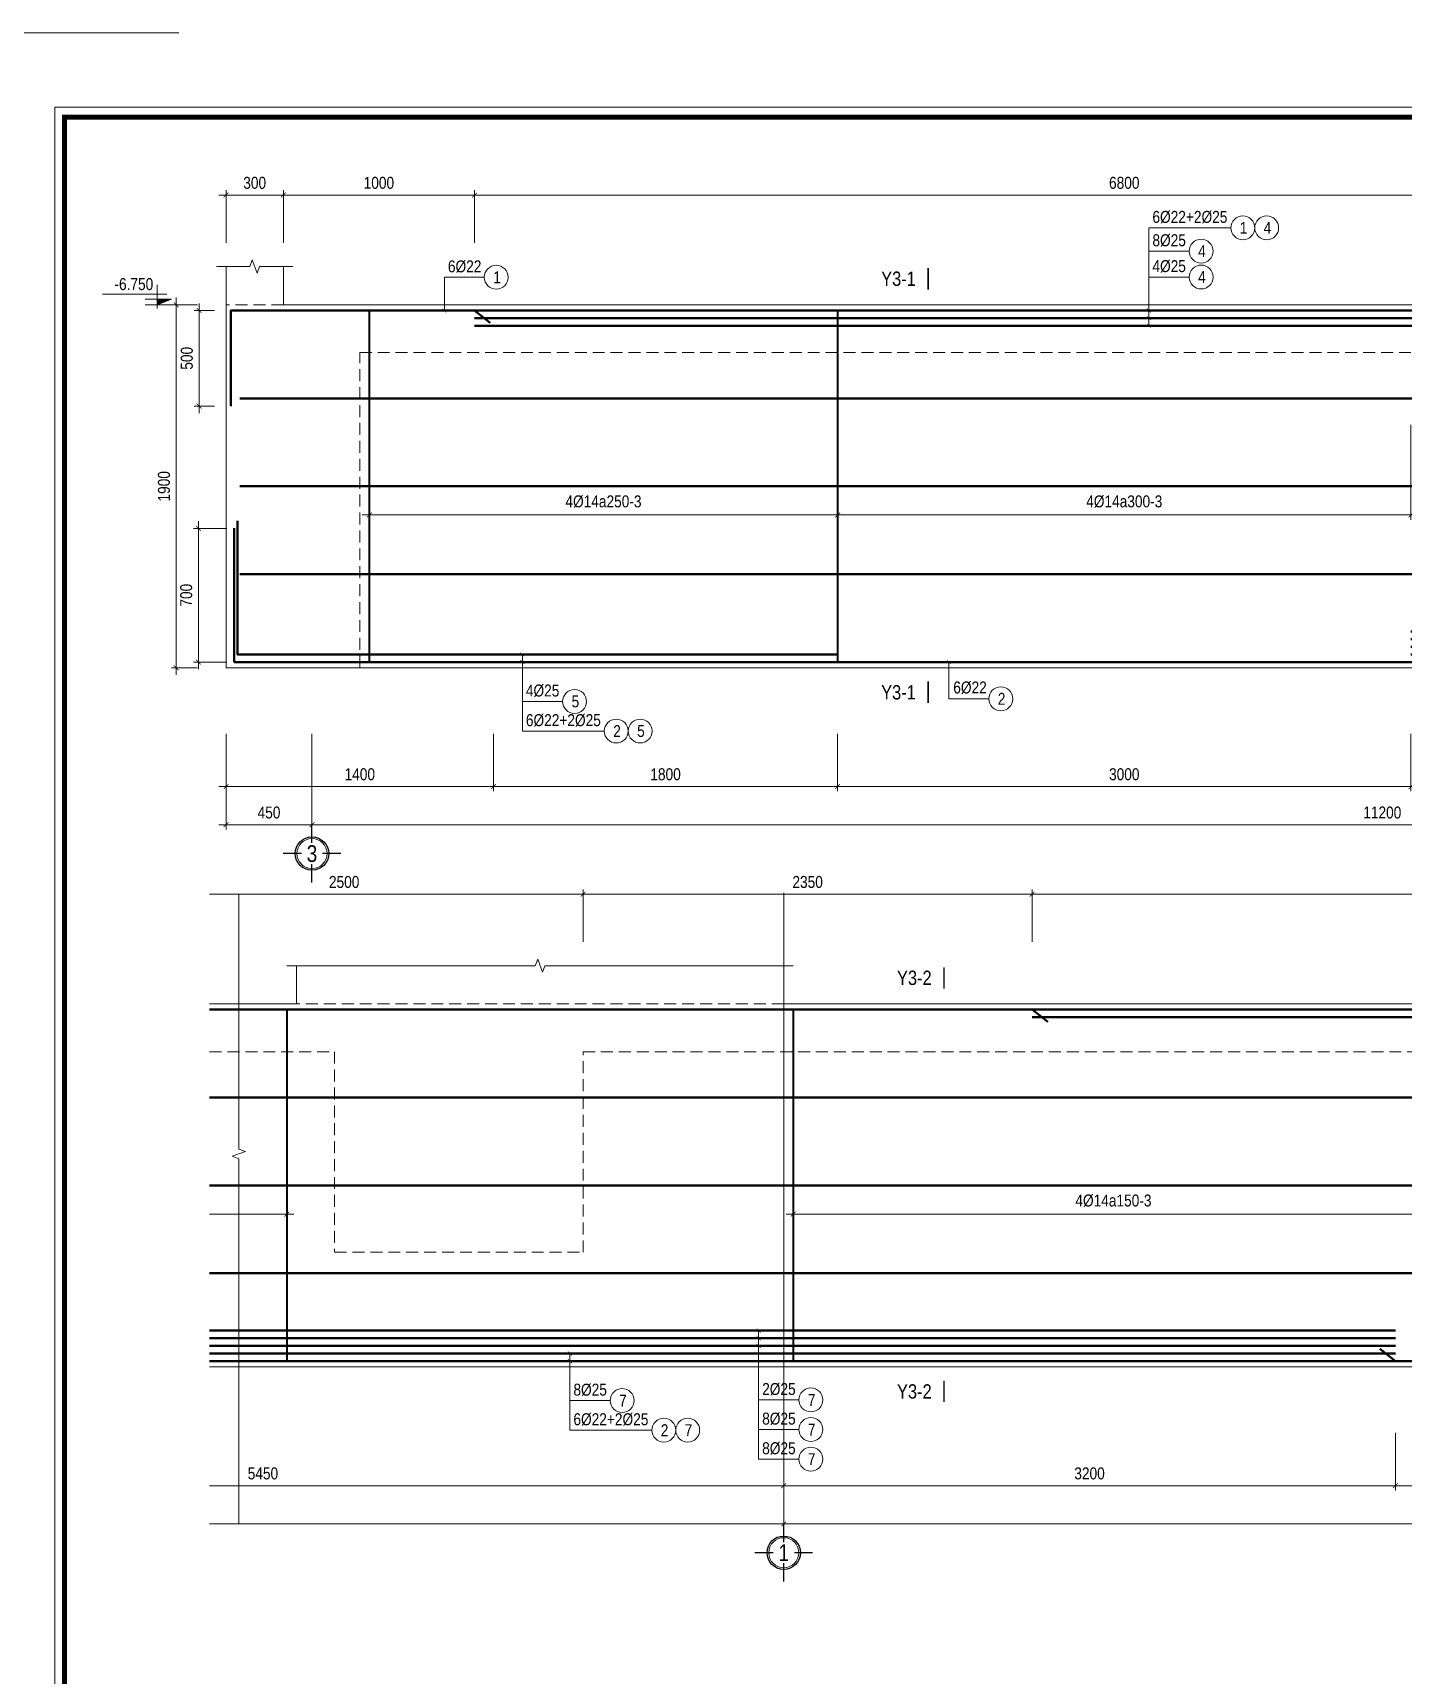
# Model space of a CAD drawing. Header units: millimetres. Extents: x 3014920 to 3563667, y -1638653 to -1356471.
# Drawn here: x 3040676 to 3047845, y -1614270 to -1605675 of the extents above; entities that cross this region are included whole.
import ezdxf
from ezdxf.enums import TextEntityAlignment as Align
from ezdxf.xclip import XClip

# ---------------------------------------------------------------- set-up
doc = ezdxf.new("R2010")
doc.units = ezdxf.units.MM
doc.header["$MEASUREMENT"] = 0
doc.header["$XCLIPFRAME"] = 0
doc.header["$PDMODE"] = 2
for name, pattern in [('6 TANG DIEN HINH 14-15$0$ACAD_ISO10W100', [18, 12, -3, 0, -3]), ('ACAD_ISO04W100', [30, 24, -3, 0, -3]), ('HIDDEN', [0.375, 0.25, -0.125])]:
    doc.linetypes.add(name, pattern=pattern)
doc.layers.get('0').update_dxf_attribs({"lineweight": 9})
doc.layers.get('Defpoints').update_dxf_attribs({"color": 10, "lineweight": 0})
for name, color, linetype, lineweight in [('2', 2, 'Continuous', 20), ('CDAI', 21, 'Continuous', 40), ('CTHEP', 50, 'Continuous', 50), ('DBAO', 90, 'Continuous', 13), ('DGIONG', 130, 'Continuous', 13), ('DMo', 9, 'HIDDEN', 9), ('HATCH', 154, 'Continuous', 9), ('KTH', 154, 'Continuous', 9), ('Net khuat', 8, 'HIDDEN', 13), ('TEXT', 7, 'Continuous', 15), ('TRUC', 251, 'ACAD_ISO04W100', 9)]:
    doc.layers.add(name, color=color, linetype=linetype, lineweight=lineweight)
doc.layers.add('8', color=8, linetype='Continuous')
doc.styles.add('HELVECONDENSE', font='VHELVCN_0.TTF')
doc.styles.add('Star-HelCon', font='VHELVCN_0.TTF')
doc.styles.add('TTP-HelCon', font='VHELVCN_0.TTF')
doc.styles.add('VNI-HELVE-CONDENSE', font='VHELVCN_0.TTF')
doc.dimstyles.new('kc-25', dxfattribs={"dimtxt": 62.5, "dimasz": 20, "dimexe": 20, "dimexo": 50, "dimgap": 25, "dimtad": 3, "dimdec": 0, "dimzin": 0, "dimdsep": 46, "dimtxsty": 'VNI-HELVE-CONDENSE', "dimblk": 'DIM', "dimcen": 2.5, "dimclrd": 256, "dimclre": 154, "dimclrt": 7, "dimaunit": 1, "dimadec": 0, "dimazin": 0, "dimtfac": 1, "dimtdec": 0, "dimtix": 1, "dimtmove": 0, "dimatfit": 3, "dimldrblk": 'DOT', "dimfxl": 1, "dimtolj": 1, "dimtzin": 0, "dimarcsym": 0})
doc.dimstyles.new('TTP-25', dxfattribs={"dimscale": 25, "dimtxt": 2.5, "dimasz": 1, "dimexe": 1, "dimexo": 1, "dimgap": 0.09, "dimtad": 0, "dimdec": 4, "dimrnd": 1, "dimzin": 9, "dimdsep": 46, "dimtxsty": 'TTP-HelCon', "dimblk": 'ARCHTICK', "dimcen": 0.09, "dimdle": 1.5, "dimclrd": 256, "dimclre": 256, "dimclrt": 7, "dimadec": 0, "dimazin": 0, "dimtfac": 1, "dimtdec": 4, "dimtmove": 0, "dimatfit": 3, "dimldrblk": 'ARCHTICK', "dimfxl": 1, "dimtvp": 1, "dimtolj": 1, "dimtzin": 0, "dimarcsym": 0})

# ---------------------------------------------------------------- blocks, each defined once
blk = doc.blocks.new('2Y-5')
at = {"layer": 'CTHEP'}
blk.add_line((55785, -500), (100, -500), dxfattribs=at)
for points in [[(25, -230), (25, -30), (55895, -30), (55895, -230)], [(25, -370), (25, -970), (55895, -970), (55895, -370)]]:
    blk.add_lwpolyline(points, dxfattribs=at)
blk = doc.blocks.new('_ArchTick')
at = {"color": 0, "linetype": 'ByBlock', "const_width": 0.15}
blk.add_lwpolyline([(-0.5, -0.5), (0.5, 0.5)], dxfattribs=at)
blk = doc.blocks.new('*D2456')
at = {"layer": 'Defpoints', "color": 0, "transparency": 16777216}
for p in [(449.9, -2220.4), (11649.9, -2440.3), (449.9, -2721.4)]:
    blk.add_point(p, dxfattribs=at)
at = {"layer": 'KTH', "lineweight": -2, "transparency": 16777216}
for p, q in [((449.9, -2245.4), (449.9, -2746.4)), ((11649.9, -2465.3), (11649.9, -2746.4)), ((11687.4, -2721.4), (412.4, -2721.4))]:
    blk.add_line(p, q, dxfattribs=at)
at = {"layer": 'KTH', "lineweight": -2, "transparency": 16777216, "xscale": 25, "yscale": 25, "zscale": 25, "rotation": 180}
blk.add_blockref('_ArchTick', (449.9, -2721.4), dxfattribs=at)
at = {"layer": 'KTH', "lineweight": -2, "transparency": 16777216, "xscale": 25, "yscale": 25, "zscale": 25}
blk.add_blockref('_ArchTick', (11649.9, -2721.4), dxfattribs=at)
at = {"layer": 'KTH', "color": 7, "transparency": 16777216, "insert": (6049.9, -2657.6), "char_height": 62.5, "attachment_point": 5, "style": 'TTP-HelCon'}
blk.add_mtext('\\A1;11200', dxfattribs=at)
blk = doc.blocks.new('*D2457')
at = {"layer": 'Defpoints', "color": 0, "transparency": 16777216}
for p in [(1299.9, 574), (1299.9, 300), (8099.9, 300)]:
    blk.add_point(p, dxfattribs=at)
at = {"layer": 'KTH', "lineweight": -2, "transparency": 16777216}
for p, q in [((8137.4, 574), (1262.4, 574)), ((1299.9, 325), (1299.9, 599)), ((8099.9, 325), (8099.9, 599))]:
    blk.add_line(p, q, dxfattribs=at)
at = {"layer": 'KTH', "lineweight": -2, "transparency": 16777216, "xscale": 25, "yscale": 25, "zscale": 25, "rotation": 180}
blk.add_blockref('_ArchTick', (1299.9, 574), dxfattribs=at)
at = {"layer": 'KTH', "lineweight": -2, "transparency": 16777216, "xscale": 25, "yscale": 25, "zscale": 25}
blk.add_blockref('_ArchTick', (8099.9, 574), dxfattribs=at)
at = {"layer": 'KTH', "color": 7, "transparency": 16777216, "insert": (4699.9, 637.8), "char_height": 62.5, "attachment_point": 5, "style": 'TTP-HelCon'}
blk.add_mtext('\\A1;6800', dxfattribs=at)
blk = doc.blocks.new('*D2458')
at = {"layer": 'Defpoints', "color": 0, "transparency": 16777216}
for p in [(300, 574), (300, 300), (1299.9, 300)]:
    blk.add_point(p, dxfattribs=at)
at = {"layer": 'KTH', "lineweight": -2, "transparency": 16777216}
for p, q in [((1337.4, 574), (262.5, 574)), ((300, 325), (300, 599)), ((1299.9, 325), (1299.9, 599))]:
    blk.add_line(p, q, dxfattribs=at)
at = {"layer": 'KTH', "lineweight": -2, "transparency": 16777216, "xscale": 25, "yscale": 25, "zscale": 25, "rotation": 180}
blk.add_blockref('_ArchTick', (300, 574), dxfattribs=at)
at = {"layer": 'KTH', "lineweight": -2, "transparency": 16777216, "xscale": 25, "yscale": 25, "zscale": 25}
blk.add_blockref('_ArchTick', (1299.9, 574), dxfattribs=at)
at = {"layer": 'KTH', "color": 7, "transparency": 16777216, "insert": (799.9, 637.8), "char_height": 62.5, "attachment_point": 5, "style": 'TTP-HelCon'}
blk.add_mtext('\\A1;1000', dxfattribs=at)
blk = doc.blocks.new('*D2459')
at = {"layer": 'Defpoints', "color": 0, "transparency": 16777216}
for p in [(0, -2220.4), (1400, -2220.4), (1400, -2521.5)]:
    blk.add_point(p, dxfattribs=at)
at = {"layer": 'KTH', "lineweight": -2, "transparency": 16777216}
for p, q in [((0, -2245.4), (0, -2546.5)), ((1400, -2245.4), (1400, -2546.5)), ((-37.5, -2521.5), (1437.5, -2521.5))]:
    blk.add_line(p, q, dxfattribs=at)
at = {"layer": 'KTH', "lineweight": -2, "transparency": 16777216, "xscale": 25, "yscale": 25, "zscale": 25, "rotation": 180}
blk.add_blockref('_ArchTick', (0, -2521.5), dxfattribs=at)
at = {"layer": 'KTH', "lineweight": -2, "transparency": 16777216, "xscale": 25, "yscale": 25, "zscale": 25}
blk.add_blockref('_ArchTick', (1400, -2521.5), dxfattribs=at)
at = {"layer": 'KTH', "color": 7, "transparency": 16777216, "insert": (700, -2457.6), "char_height": 62.5, "attachment_point": 5, "style": 'TTP-HelCon'}
blk.add_mtext('\\A1;1400', dxfattribs=at)
blk = doc.blocks.new('*D2460')
at = {"layer": 'Defpoints', "color": 0, "transparency": 16777216}
for p in [(3199.9, -2220.4), (6199.9, -2220.4), (6199.9, -2521.5)]:
    blk.add_point(p, dxfattribs=at)
at = {"layer": 'KTH', "lineweight": -2, "transparency": 16777216}
for p, q in [((3199.9, -2245.4), (3199.9, -2546.5)), ((6199.9, -2245.4), (6199.9, -2546.5)), ((3162.4, -2521.5), (6237.4, -2521.5))]:
    blk.add_line(p, q, dxfattribs=at)
at = {"layer": 'KTH', "lineweight": -2, "transparency": 16777216, "xscale": 25, "yscale": 25, "zscale": 25, "rotation": 180}
blk.add_blockref('_ArchTick', (3199.9, -2521.5), dxfattribs=at)
at = {"layer": 'KTH', "lineweight": -2, "transparency": 16777216, "xscale": 25, "yscale": 25, "zscale": 25}
blk.add_blockref('_ArchTick', (6199.9, -2521.5), dxfattribs=at)
at = {"layer": 'KTH', "color": 7, "transparency": 16777216, "insert": (4699.9, -2457.6), "char_height": 62.5, "attachment_point": 5, "style": 'TTP-HelCon'}
blk.add_mtext('\\A1;3000', dxfattribs=at)
blk = doc.blocks.new('*D2461')
at = {"layer": 'Defpoints', "color": 0, "transparency": 16777216}
for p in [(749.9, -602.9), (3199.9, -602.9), (3199.9, -1100)]:
    blk.add_point(p, dxfattribs=at)
at = {"layer": 'KTH', "lineweight": -2, "transparency": 16777216}
for p, q in [((749.9, -627.9), (749.9, -1125)), ((3199.9, -627.9), (3199.9, -1125)), ((712.4, -1100), (3237.4, -1100))]:
    blk.add_line(p, q, dxfattribs=at)
at = {"layer": 'KTH', "lineweight": -2, "transparency": 16777216, "xscale": 25, "yscale": 25, "zscale": 25, "rotation": 180}
blk.add_blockref('_ArchTick', (749.9, -1100), dxfattribs=at)
at = {"layer": 'KTH', "lineweight": -2, "transparency": 16777216, "xscale": 25, "yscale": 25, "zscale": 25}
blk.add_blockref('_ArchTick', (3199.9, -1100), dxfattribs=at)
at = {"layer": 'KTH', "color": 7, "transparency": 16777216, "insert": (1974.9, -1030.1), "char_height": 62.5, "attachment_point": 5, "style": 'TTP-HelCon'}
blk.add_mtext('\\A1;4Þ14a250-3', dxfattribs=at)
blk = doc.blocks.new('*D2462')
at = {"layer": 'Defpoints', "color": 0, "transparency": 16777216}
for p in [(3199.9, -602.9), (6199.9, -602.9), (6199.9, -1100)]:
    blk.add_point(p, dxfattribs=at)
at = {"layer": 'KTH', "lineweight": -2, "transparency": 16777216}
for p, q in [((3199.9, -627.9), (3199.9, -1125)), ((6199.9, -627.9), (6199.9, -1125)), ((3162.4, -1100), (6237.4, -1100))]:
    blk.add_line(p, q, dxfattribs=at)
at = {"layer": 'KTH', "lineweight": -2, "transparency": 16777216, "xscale": 25, "yscale": 25, "zscale": 25, "rotation": 180}
blk.add_blockref('_ArchTick', (3199.9, -1100), dxfattribs=at)
at = {"layer": 'KTH', "lineweight": -2, "transparency": 16777216, "xscale": 25, "yscale": 25, "zscale": 25}
blk.add_blockref('_ArchTick', (6199.9, -1100), dxfattribs=at)
at = {"layer": 'KTH', "color": 7, "transparency": 16777216, "insert": (4699.9, -1030.1), "char_height": 62.5, "attachment_point": 5, "style": 'TTP-HelCon'}
blk.add_mtext('\\A1;4Þ14a300-3', dxfattribs=at)
blk = doc.blocks.new('dau truc')
blk.add_circle((0, 0), 180)
at = {"layer": '8'}
for p, q in [((0, 127), (0, 345)), ((-127, 0), (-345, 0)), ((0, -345), (0, -127)), ((345, 0), (127, 0))]:
    blk.add_line(p, q, dxfattribs=at)
blk.add_circle((0, 0), 200, dxfattribs=at)
at = {"layer": 'TEXT', "style": 'HELVECONDENSE'}
blk.add_attdef('A', text='', height=233, dxfattribs=at).set_placement((0, 0), align=Align.MIDDLE)
blk = doc.blocks.new('DIM')
h = blk.add_hatch(color=1)
h.paths.add_polyline_path([(0.49, 0.29, 1), (0.29, 0.49), (-0.19, 0), (0.19, 0)])
h.paths.add_polyline_path([(0.19, 0), (-0.19, 0), (-0.49, -0.29, 1), (-0.29, -0.49)])
at = {"color": 9}
for p, q in [((-0.19, 0), (-1.5, 0)), ((0.19, 0), (1.5, 0))]:
    blk.add_line(p, q, dxfattribs=at)
at = {"color": 1}
for p, q in [((-0.49, -0.29), (0.29, 0.49)), ((-0.29, -0.49), (0.49, 0.29)), ((-0.19, 0), (0.19, 0))]:
    blk.add_line(p, q, dxfattribs=at)
blk.add_arc((-0.39, -0.39), 0.138, 135, 315, dxfattribs=at)
blk = doc.blocks.new('*D2465')
at = {"layer": 'Defpoints', "color": 0, "transparency": 16777216}
for p in [(-124.4, 0), (-260.4, -1900), (-124.4, -1900)]:
    blk.add_point(p, dxfattribs=at)
at = {"layer": 'KTH', "lineweight": -2, "transparency": 16777216}
for p, q in [((-149.4, 0), (-285.4, 0)), ((-260.4, 37.5), (-260.4, -1937.5)), ((-149.4, -1900), (-285.4, -1900))]:
    blk.add_line(p, q, dxfattribs=at)
at = {"layer": 'KTH', "lineweight": -2, "transparency": 16777216, "xscale": 25, "yscale": 25, "zscale": 25}
for p, rotation in [((-260.4, 0), 90), ((-260.4, -1900), 270)]:
    blk.add_blockref('_ArchTick', p, dxfattribs=dict(at, rotation=rotation))
at = {"layer": 'KTH', "color": 7, "transparency": 16777216, "insert": (-324.3, -950), "char_height": 62.5, "attachment_point": 5, "rotation": 90, "style": 'TTP-HelCon'}
blk.add_mtext('\\A1;1900', dxfattribs=at)
blk = doc.blocks.new('CODE')
at = {"layer": 'DBAO'}
for p, q in [((-62.5, -20), (-62.5, 105)), ((-62.5, 0), (-137.5, 30)), ((-137.5, 30), (0, 30)), ((-137.5, 0), (0, 0)), ((-112.5, 55), (223.6, 55))]:
    blk.add_line(p, q, dxfattribs=at)
at = {"layer": 'HATCH', "color": 1}
blk.add_solid([(-62.5, 0), (-137.5, 30), (-62.5, 30)], dxfattribs=at)
blk = doc.blocks.new('*D2466')
at = {"layer": 'Defpoints', "color": 0, "transparency": 16777216}
for p in [(9049.9, -564.3), (6199.9, -602.9), (6199.9, -1100)]:
    blk.add_point(p, dxfattribs=at)
at = {"layer": 'KTH', "lineweight": -2, "transparency": 16777216}
for p, q in [((9049.9, -589.3), (9049.9, -1125)), ((6199.9, -627.9), (6199.9, -1125)), ((9087.4, -1100), (6162.4, -1100))]:
    blk.add_line(p, q, dxfattribs=at)
at = {"layer": 'KTH', "lineweight": -2, "transparency": 16777216, "xscale": 25, "yscale": 25, "zscale": 25, "rotation": 180}
blk.add_blockref('_ArchTick', (6199.9, -1100), dxfattribs=at)
at = {"layer": 'KTH', "lineweight": -2, "transparency": 16777216, "xscale": 25, "yscale": 25, "zscale": 25}
blk.add_blockref('_ArchTick', (9049.9, -1100), dxfattribs=at)
at = {"layer": 'KTH', "color": 7, "transparency": 16777216, "insert": (7624.9, -1030.1), "char_height": 62.5, "attachment_point": 5, "style": 'TTP-HelCon'}
blk.add_mtext('\\A1;\\A1;4Þ14a150-3', dxfattribs=at)
blk = doc.blocks.new('*D2467')
at = {"layer": 'Defpoints', "color": 0, "transparency": 16777216}
for p in [(10599.9, 574), (8099.9, 300), (10599.9, 300)]:
    blk.add_point(p, dxfattribs=at)
at = {"layer": 'KTH', "lineweight": -2, "transparency": 16777216}
for p, q in [((8062.4, 574), (10637.4, 574)), ((8099.9, 325), (8099.9, 599)), ((10599.9, 325), (10599.9, 599))]:
    blk.add_line(p, q, dxfattribs=at)
at = {"layer": 'KTH', "lineweight": -2, "transparency": 16777216, "xscale": 25, "yscale": 25, "zscale": 25, "rotation": 180}
blk.add_blockref('_ArchTick', (8099.9, 574), dxfattribs=at)
at = {"layer": 'KTH', "lineweight": -2, "transparency": 16777216, "xscale": 25, "yscale": 25, "zscale": 25}
blk.add_blockref('_ArchTick', (10599.9, 574), dxfattribs=at)
at = {"layer": 'KTH', "color": 7, "transparency": 16777216, "insert": (9349.9, 637.8), "char_height": 62.5, "attachment_point": 5, "style": 'TTP-HelCon'}
blk.add_mtext('\\A1;2500', dxfattribs=at)
blk = doc.blocks.new('*D2468')
at = {"layer": 'Defpoints', "color": 0, "transparency": 16777216}
for p in [(12949.9, 574), (10599.9, 300), (12949.9, 300)]:
    blk.add_point(p, dxfattribs=at)
at = {"layer": 'KTH', "lineweight": -2, "transparency": 16777216}
for p, q in [((10562.4, 574), (12987.4, 574)), ((10599.9, 325), (10599.9, 599)), ((12949.9, 325), (12949.9, 599))]:
    blk.add_line(p, q, dxfattribs=at)
at = {"layer": 'KTH', "lineweight": -2, "transparency": 16777216, "xscale": 25, "yscale": 25, "zscale": 25, "rotation": 180}
blk.add_blockref('_ArchTick', (10599.9, 574), dxfattribs=at)
at = {"layer": 'KTH', "lineweight": -2, "transparency": 16777216, "xscale": 25, "yscale": 25, "zscale": 25}
blk.add_blockref('_ArchTick', (12949.9, 574), dxfattribs=at)
at = {"layer": 'KTH', "color": 7, "transparency": 16777216, "insert": (11774.9, 637.8), "char_height": 62.5, "attachment_point": 5, "style": 'TTP-HelCon'}
blk.add_mtext('\\A1;2350', dxfattribs=at)
blk = doc.blocks.new('*D2469')
at = {"layer": 'Defpoints', "color": 0, "transparency": 16777216}
for p in [(12949.9, 574), (12949.9, 300), (21199.9, 300)]:
    blk.add_point(p, dxfattribs=at)
at = {"layer": 'KTH', "lineweight": -2, "transparency": 16777216}
for p, q in [((21237.4, 574), (12912.4, 574)), ((12949.9, 325), (12949.9, 599)), ((21199.9, 325), (21199.9, 599))]:
    blk.add_line(p, q, dxfattribs=at)
at = {"layer": 'KTH', "lineweight": -2, "transparency": 16777216, "xscale": 25, "yscale": 25, "zscale": 25, "rotation": 180}
blk.add_blockref('_ArchTick', (12949.9, 574), dxfattribs=at)
at = {"layer": 'KTH', "lineweight": -2, "transparency": 16777216, "xscale": 25, "yscale": 25, "zscale": 25}
blk.add_blockref('_ArchTick', (21199.9, 574), dxfattribs=at)
at = {"layer": 'KTH', "color": 7, "transparency": 16777216, "insert": (17074.9, 637.8), "char_height": 62.5, "attachment_point": 5, "style": 'TTP-HelCon'}
blk.add_mtext('\\A1;8250', dxfattribs=at)
blk = doc.blocks.new('*D2471')
at = {"layer": 'Defpoints', "color": 0, "transparency": 16777216}
for p in [(11699.9, -558.7), (15049.9, -602.9), (15049.9, -1100)]:
    blk.add_point(p, dxfattribs=at)
at = {"layer": 'KTH', "lineweight": -2, "transparency": 16777216}
for p, q in [((11699.9, -583.7), (11699.9, -1125)), ((15049.9, -627.9), (15049.9, -1125)), ((11662.4, -1100), (15087.4, -1100))]:
    blk.add_line(p, q, dxfattribs=at)
at = {"layer": 'KTH', "lineweight": -2, "transparency": 16777216, "xscale": 25, "yscale": 25, "zscale": 25, "rotation": 180}
blk.add_blockref('_ArchTick', (11699.9, -1100), dxfattribs=at)
at = {"layer": 'KTH', "lineweight": -2, "transparency": 16777216, "xscale": 25, "yscale": 25, "zscale": 25}
blk.add_blockref('_ArchTick', (15049.9, -1100), dxfattribs=at)
at = {"layer": 'KTH', "color": 7, "transparency": 16777216, "insert": (13374.9, -1030.1), "char_height": 62.5, "attachment_point": 5, "style": 'TTP-HelCon'}
blk.add_mtext('\\A1;\\A1;4Þ14a150-3', dxfattribs=at)
blk = doc.blocks.new('*D2473')
at = {"layer": 'Defpoints', "color": 0, "transparency": 16777216}
for p in [(0, 574), (0, 300), (300, 300)]:
    blk.add_point(p, dxfattribs=at)
at = {"layer": 'KTH', "lineweight": -2, "transparency": 16777216}
for p, q in [((337.5, 574), (-37.5, 574)), ((0, 325), (0, 599)), ((300, 325), (300, 599))]:
    blk.add_line(p, q, dxfattribs=at)
at = {"layer": 'KTH', "lineweight": -2, "transparency": 16777216, "xscale": 25, "yscale": 25, "zscale": 25, "rotation": 180}
blk.add_blockref('_ArchTick', (0, 574), dxfattribs=at)
at = {"layer": 'KTH', "lineweight": -2, "transparency": 16777216, "xscale": 25, "yscale": 25, "zscale": 25}
blk.add_blockref('_ArchTick', (300, 574), dxfattribs=at)
at = {"layer": 'KTH', "color": 7, "transparency": 16777216, "insert": (150, 637.8), "char_height": 62.5, "attachment_point": 5, "style": 'TTP-HelCon'}
blk.add_mtext('\\A1;300', dxfattribs=at)
blk = doc.blocks.new('*D2474')
at = {"layer": 'Defpoints', "color": 0, "transparency": 16777216}
for p in [(6199.9, -2220.4), (11649.9, -2440.3), (6199.9, -2521.5)]:
    blk.add_point(p, dxfattribs=at)
at = {"layer": 'KTH', "lineweight": -2, "transparency": 16777216}
for p, q in [((6199.9, -2245.4), (6199.9, -2546.5)), ((11649.9, -2465.3), (11649.9, -2546.5)), ((11687.4, -2521.5), (6162.4, -2521.5))]:
    blk.add_line(p, q, dxfattribs=at)
at = {"layer": 'KTH', "lineweight": -2, "transparency": 16777216, "xscale": 25, "yscale": 25, "zscale": 25, "rotation": 180}
blk.add_blockref('_ArchTick', (6199.9, -2521.5), dxfattribs=at)
at = {"layer": 'KTH', "lineweight": -2, "transparency": 16777216, "xscale": 25, "yscale": 25, "zscale": 25}
blk.add_blockref('_ArchTick', (11649.9, -2521.5), dxfattribs=at)
at = {"layer": 'KTH', "color": 7, "transparency": 16777216, "insert": (8924.9, -2457.6), "char_height": 62.5, "attachment_point": 5, "style": 'TTP-HelCon'}
blk.add_mtext('\\A1;5450', dxfattribs=at)
blk = doc.blocks.new('*D2475')
at = {"layer": 'Defpoints', "color": 0, "transparency": 16777216}
for p in [(14849.9, -2220.4), (11649.9, -2440.3), (14849.9, -2521.5)]:
    blk.add_point(p, dxfattribs=at)
at = {"layer": 'KTH', "lineweight": -2, "transparency": 16777216}
for p, q in [((14849.9, -2245.4), (14849.9, -2546.5)), ((11649.9, -2465.3), (11649.9, -2546.5)), ((11612.4, -2521.5), (14887.4, -2521.5))]:
    blk.add_line(p, q, dxfattribs=at)
at = {"layer": 'KTH', "lineweight": -2, "transparency": 16777216, "xscale": 25, "yscale": 25, "zscale": 25, "rotation": 180}
blk.add_blockref('_ArchTick', (11649.9, -2521.5), dxfattribs=at)
at = {"layer": 'KTH', "lineweight": -2, "transparency": 16777216, "xscale": 25, "yscale": 25, "zscale": 25}
blk.add_blockref('_ArchTick', (14849.9, -2521.5), dxfattribs=at)
at = {"layer": 'KTH', "color": 7, "transparency": 16777216, "insert": (13249.9, -2457.6), "char_height": 62.5, "attachment_point": 5, "style": 'TTP-HelCon'}
blk.add_mtext('\\A1;3200', dxfattribs=at)
blk = doc.blocks.new('*D2476')
at = {"layer": 'Defpoints', "color": 0, "transparency": 16777216}
for p in [(14849.9, -2220.4), (19299.9, -2220.4), (19299.9, -2521.5)]:
    blk.add_point(p, dxfattribs=at)
at = {"layer": 'KTH', "lineweight": -2, "transparency": 16777216}
for p, q in [((14849.9, -2245.4), (14849.9, -2546.5)), ((19299.9, -2245.4), (19299.9, -2546.5)), ((14812.4, -2521.5), (19337.4, -2521.5))]:
    blk.add_line(p, q, dxfattribs=at)
at = {"layer": 'KTH', "lineweight": -2, "transparency": 16777216, "xscale": 25, "yscale": 25, "zscale": 25, "rotation": 180}
blk.add_blockref('_ArchTick', (14849.9, -2521.5), dxfattribs=at)
at = {"layer": 'KTH', "lineweight": -2, "transparency": 16777216, "xscale": 25, "yscale": 25, "zscale": 25}
blk.add_blockref('_ArchTick', (19299.9, -2521.5), dxfattribs=at)
at = {"layer": 'KTH', "color": 7, "transparency": 16777216, "insert": (17074.9, -2457.6), "char_height": 62.5, "attachment_point": 5, "style": 'TTP-HelCon'}
blk.add_mtext('\\A1;4450', dxfattribs=at)
blk = doc.blocks.new('*D2477')
at = {"layer": 'Defpoints', "color": 0, "transparency": 16777216}
for p in [(22799.9, -2220.4), (11649.9, -2440.3), (22799.9, -2721.4)]:
    blk.add_point(p, dxfattribs=at)
at = {"layer": 'KTH', "lineweight": -2, "transparency": 16777216}
for p, q in [((22799.9, -2245.4), (22799.9, -2746.4)), ((11649.9, -2465.3), (11649.9, -2746.4)), ((11612.4, -2721.4), (22837.4, -2721.4))]:
    blk.add_line(p, q, dxfattribs=at)
at = {"layer": 'KTH', "lineweight": -2, "transparency": 16777216, "xscale": 25, "yscale": 25, "zscale": 25, "rotation": 180}
blk.add_blockref('_ArchTick', (11649.9, -2721.4), dxfattribs=at)
at = {"layer": 'KTH', "lineweight": -2, "transparency": 16777216, "xscale": 25, "yscale": 25, "zscale": 25}
blk.add_blockref('_ArchTick', (22799.9, -2721.4), dxfattribs=at)
at = {"layer": 'KTH', "color": 7, "transparency": 16777216, "insert": (17224.9, -2657.6), "char_height": 62.5, "attachment_point": 5, "style": 'TTP-HelCon'}
blk.add_mtext('\\A1;11150', dxfattribs=at)
blk = doc.blocks.new('MC')
at = {"layer": 'CTHEP', "const_width": 10, "elevation": 0}
blk.add_lwpolyline([(36, 150), (36, 0)], dxfattribs=at)
at = {"layer": 'TEXT', "style": 'TTP-HelCon'}
blk.add_attdef('A', text='', height=100, dxfattribs=at).set_placement((-50, 26), align=Align.RIGHT)
blk = doc.blocks.new('*D2478')
at = {"layer": 'Defpoints', "color": 0, "transparency": 16777216}
for p in [(-144.3, -1170.3), (30, -1170.3), (30, -1870)]:
    blk.add_point(p, dxfattribs=at)
at = {"layer": 'KTH', "lineweight": -2, "transparency": 16777216}
for p, q in [((5, -1170.3), (-169.3, -1170.3)), ((-144.3, -1907.5), (-144.3, -1132.8)), ((5, -1870), (-169.3, -1870))]:
    blk.add_line(p, q, dxfattribs=at)
at = {"layer": 'KTH', "lineweight": -2, "transparency": 16777216, "xscale": 25, "yscale": 25, "zscale": 25}
for p, rotation in [((-144.3, -1170.3), 90), ((-144.3, -1870), 270)]:
    blk.add_blockref('_ArchTick', p, dxfattribs=dict(at, rotation=rotation))
at = {"layer": 'KTH', "color": 7, "transparency": 16777216, "insert": (-208.1, -1520.1), "char_height": 62.5, "attachment_point": 5, "rotation": 90, "style": 'TTP-HelCon'}
blk.add_mtext('\\A1;700', dxfattribs=at)
blk = doc.blocks.new('*D2479')
at = {"layer": 'Defpoints', "color": 0, "transparency": 16777216}
for p in [(-34.8, -30), (-141.1, -530), (-34.8, -530)]:
    blk.add_point(p, dxfattribs=at)
at = {"layer": 'KTH', "lineweight": -2, "transparency": 16777216}
for p, q in [((-141.1, 7.5), (-141.1, -567.5)), ((-59.8, -30), (-166.1, -30)), ((-59.8, -530), (-166.1, -530))]:
    blk.add_line(p, q, dxfattribs=at)
at = {"layer": 'KTH', "lineweight": -2, "transparency": 16777216, "xscale": 25, "yscale": 25, "zscale": 25}
for p, rotation in [((-141.1, -30), 90), ((-141.1, -530), 270)]:
    blk.add_blockref('_ArchTick', p, dxfattribs=dict(at, rotation=rotation))
at = {"layer": 'KTH', "color": 7, "transparency": 16777216, "insert": (-204.9, -280), "char_height": 62.5, "attachment_point": 5, "rotation": 90, "style": 'TTP-HelCon'}
blk.add_mtext('\\A1;500', dxfattribs=at)
blk = doc.blocks.new('*D2482')
at = {"layer": 'Defpoints', "color": 0, "transparency": 16777216}
for p in [(1400, -2220.4), (3199.9, -2245.4), (1400, -2521.5)]:
    blk.add_point(p, dxfattribs=at)
at = {"layer": 'KTH', "lineweight": -2, "transparency": 16777216}
for p, q in [((1400, -2245.4), (1400, -2546.5)), ((3199.9, -2270.4), (3199.9, -2546.5)), ((3237.4, -2521.5), (1362.5, -2521.5))]:
    blk.add_line(p, q, dxfattribs=at)
at = {"layer": 'KTH', "lineweight": -2, "transparency": 16777216, "xscale": 25, "yscale": 25, "zscale": 25, "rotation": 180}
blk.add_blockref('_ArchTick', (1400, -2521.5), dxfattribs=at)
at = {"layer": 'KTH', "lineweight": -2, "transparency": 16777216, "xscale": 25, "yscale": 25, "zscale": 25}
blk.add_blockref('_ArchTick', (3199.9, -2521.5), dxfattribs=at)
at = {"layer": 'KTH', "color": 7, "transparency": 16777216, "insert": (2299.9, -2457.6), "char_height": 62.5, "attachment_point": 5, "style": 'TTP-HelCon'}
blk.add_mtext('\\A1;1800', dxfattribs=at)
blk = doc.blocks.new('*D2485')
at = {"layer": 'Defpoints', "color": 0, "transparency": 16777216}
for p in [(449.9, -2220.4), (0, -2440.3), (449.9, -2721.4)]:
    blk.add_point(p, dxfattribs=at)
at = {"layer": 'KTH', "lineweight": -2, "transparency": 16777216}
for p, q in [((449.9, -2245.4), (449.9, -2746.4)), ((0, -2465.3), (0, -2746.4)), ((-37.5, -2721.4), (487.4, -2721.4))]:
    blk.add_line(p, q, dxfattribs=at)
at = {"layer": 'KTH', "lineweight": -2, "transparency": 16777216, "xscale": 25, "yscale": 25, "zscale": 25, "rotation": 180}
blk.add_blockref('_ArchTick', (0, -2721.4), dxfattribs=at)
at = {"layer": 'KTH', "lineweight": -2, "transparency": 16777216, "xscale": 25, "yscale": 25, "zscale": 25}
blk.add_blockref('_ArchTick', (449.9, -2721.4), dxfattribs=at)
at = {"layer": 'KTH', "color": 7, "transparency": 16777216, "insert": (225, -2657.6), "char_height": 62.5, "attachment_point": 5, "style": 'TTP-HelCon'}
blk.add_mtext('\\A1;450', dxfattribs=at)
blk = doc.blocks.new('CHG_XX_Khung ten')
blk.add_lwpolyline([(15, 579), (826, 579), (826, 15), (15, 15)], close=True)
at = {"color": 4, "linetype": 'Continuous', "const_width": 1}
blk.add_lwpolyline([(17, 577), (824, 577), (824, 17), (17, 17)], close=True, dxfattribs=at)
at = {"layer": 'Defpoints', "color": 1, "ltscale": 2}
blk.add_lwpolyline([(40.06, 594), (0, 594), (0, 554)], dxfattribs=at)
blk = doc.blocks.new('2Y-3')
at = {"layer": 'CDAI'}
for points in [[(749.89761, -30), (749.89761, -1870)], [(3199.89761, -30), (3199.89761, -1870)], [(9049.90489, -30), (9049.90489, -1870)], [(11699.90511, -30), (11699.90511, -1870)]]:
    blk.add_lwpolyline(points, dxfattribs=at)
at = {"layer": 'CTHEP'}
for p, q in [((24.54176, -30), (24.54176, -530)), ((1381.3235, -94.5255), (1299.89761, -30)), ((13031.331, -94.5255), (12949.90511, -30)), ((22769.89761, -490), (72.71022, -490)), ((22769.89761, -950), (72.71022, -950)), ((42.71022, -1870), (42.71022, -1170)), ((22769.89761, -1410), (72.71022, -1410)), ((14768.47921, -1805.47451), (14849.90511, -1870))]:
    blk.add_line(p, q, dxfattribs=at)
for points in [[(24.54176, -30), (24.54176, -30), (22766.60581, -30)], [(1299.89761, -70), (8099.90489, -70)], [(12949.90511, -70), (21199.90511, -70)], [(1299.89761, -110), (8099.90489, -110)], [(42.71022, -1870), (22769.89761, -1870), (22769.89761, -1170)], [(3199.89761, -1830), (60.0075, -1830), (60.0075, -1130)], [(6199.90489, -1710), (14849.90511, -1710)], [(6199.90489, -1750), (14849.90511, -1750)], [(6199.90489, -1790), (13549.90511, -1790)], [(12349.89739, -1790), (14849.90511, -1790)], [(6199.90489, -1830), (13549.90511, -1830)], [(11849.89739, -1830), (14849.90511, -1830)]]:
    blk.add_lwpolyline(points, dxfattribs=at)
at = {"layer": 'DBAO', "linetype": 'Continuous'}
for p, q in [((300, 200), (300, 0)), ((9099.90511, 200), (9099.90511, 0)), ((11649.90489, 200), (11649.90489, 0)), ((300, 0), (9099.90489, 0)), ((11649.90489, 0), (15499.91044, 0))]:
    blk.add_line(p, q, dxfattribs=at)
at = {"layer": 'DBAO', "linetype": 'Continuous', "flags": 128}
for points in [[(0, 200), (0, -1900)], [(22799.89761, 0), (22799.89761, -1900), (0, -1900)]]:
    blk.add_lwpolyline(points, dxfattribs=at)
at = {"layer": 'DGIONG', "linetype": 'Continuous', "flags": 128}
for points in [[(350, 200), (175, 200), (162.5, 165.65653), (137.5, 234.34347), (125, 200), (-50, 200)], [(11699.90489, 200), (10399.905, 200), (10387.405, 165.65653), (10362.405, 234.34347), (10349.905, 200), (9049.90511, 200)]]:
    blk.add_lwpolyline(points, dxfattribs=at)
at = {"layer": 'DGIONG'}
for centre in [(5320.0611, 402.72696), (5445.0611, 402.72696), (5102.1716, 280.55241), (1414.03379, 143.92733), (5102.1716, 145.25454), (1823.95743, -2076.00134), (4053.75116, -2062.04426), (10804.42586, -2076.00134), (11792.03045, -2072.64942), (2041.84693, -2230.98234), (2166.84693, -2230.98234), (11022.31536, -2230.98234), (11147.31536, -2230.98234), (11792.03036, -2227.63042), (11792.03036, -2382.61143)]:
    blk.add_circle(centre, 62.5, dxfattribs=at)
at = {"layer": 'Net khuat', "ltscale": 250}
for p, q in [((300, 0), (0, 0)), ((299.9925, 0), (300, 0)), ((11649.90489, 0), (9099.90489, 0)), ((11649.89739, 0), (11649.90489, 0)), ((699.90511, -1900), (699.90511, -250)), ((699.90511, -250), (9299.9051, -250)), ((9299.9051, -250), (9299.9051, -1300)), ((10599.9051, -250), (22499.90511, -250)), ((10599.9051, -1300), (10599.9051, -250)), ((9299.9051, -1300), (10599.9051, -1300))]:
    blk.add_line(p, q, dxfattribs=at)
at = {"layer": 'TRUC', "linetype": '6 TANG DIEN HINH 14-15$0$ACAD_ISO10W100', "ltscale": 1250}
blk.add_lwpolyline([(11649.90511, 581.80316), (11649.90511, -2558.64143)], dxfattribs=at)
at = {"xscale": 0.75, "yscale": 0.75, "zscale": 0.75}
for p, values in [((3646.77949, 79.50624), {'A': 'Y3-1'}), ((12461.42947, 79.50624), {'A': 'Y3-2'})]:
    blk.add_blockref('MC', p, dxfattribs=at).add_auto_attribs(values)
ref = blk.add_blockref('MC', (3646.77949, -1971.55805), dxfattribs=dict(xscale=-0.75, yscale=0.75, zscale=0.75, rotation=180))
ref.add_attrib('A', 'Y3-1', dxfattribs={"layer": 'TEXT', "height": 75, "style": 'TTP-HelCon'}).set_placement((3609.27949, -2065.68848), align=Align.RIGHT)
ref = blk.add_blockref('MC', (12461.42947, -1971.55805), dxfattribs=dict(xscale=-0.75, yscale=0.75, zscale=0.75, rotation=180))
ref.add_attrib('A', 'Y3-2', dxfattribs={"layer": 'TEXT', "height": 75, "style": 'TTP-HelCon'}).set_placement((12423.92947, -2065.68848), align=Align.RIGHT)
at = {"layer": '2', "ltscale": 300}
ref = blk.add_blockref('dau truc', (449.90511, -2872.28804), dxfattribs=dict(at, xscale=0.436713129747659, yscale=0.436713129747659, zscale=0.436713129747659))
ref.add_attrib('A', '3', dxfattribs={"layer": 'TEXT', "height": 87.5, "style": 'HELVECONDENSE'}).set_placement((449.90511, -2872.28804), align=Align.MIDDLE)
ref = blk.add_blockref('dau truc', (11649.90511, -2872.28804), dxfattribs=dict(at, xscale=0.436713129747659, yscale=0.436713129747659, zscale=0.436713129747659))
ref.add_attrib('A', '1', dxfattribs={"layer": 'TEXT', "height": 87.5, "style": 'HELVECONDENSE'}).set_placement((11649.90511, -2872.28804), align=Align.MIDDLE)
at = {"layer": 'KTH', "linetype": 'Continuous', "xscale": -1}
blk.add_blockref('CODE', (-422.93806, 0), dxfattribs=at)
at = {"layer": 'TEXT', "style": 'TTP-HelCon'}
for s, p in [('6Þ22+2Þ25', (4847.25322, 428.5799, 0)), ('8Þ25', (4847.25322, 306.40535, 0)), ('6Þ22', (1161.04556, 169.78028, 0)), ('4Þ25', (4847.25322, 171.10749, 0)), ('6Þ22', (3805.26293, -2034.1472, 0)), ('4Þ25', (1569.03906, -2050.14839, 0)), ('8Þ25', (10549.50748, -2050.14839, 0)), ('2Þ25', (11537.11208, -2046.79648, 0)), ('6Þ22+2Þ25', (1569.03906, -2205.12939, 0)), ('6Þ22+2Þ25', (10549.50748, -2205.12939, 0)), ('8Þ25', (11537.11198, -2201.77748, 0)), ('8Þ25', (11537.11198, -2356.75848, 0))]:
    blk.add_text(s, height=62.5, dxfattribs=at).set_placement(p)
at = {"layer": 'TEXT', "style": 'Star-HelCon'}
for s, p in [('1', (5324.22776, 402.72696)), ('4', (5449.22776, 402.72696)), ('4', (5106.33826, 280.55241)), ('1', (1418.20045, 143.92733)), ('4', (5106.33826, 145.25454)), ('5', (1828.1241, -2076.00134)), ('2', (4057.91782, -2062.04426)), ('7', (10808.59253, -2076.00134)), ('7', (11796.19712, -2072.64942)), ('2', (2046.0136, -2230.98234)), ('5', (2171.0136, -2230.98234)), ('2', (11026.48203, -2230.98234)), ('7', (11151.48203, -2230.98234)), ('7', (11796.19703, -2227.63042)), ('7', (11796.19703, -2382.61143))]:
    blk.add_text(s, height=62.5, dxfattribs=at).set_placement(p, align=Align.MIDDLE)
at = {"layer": 'TEXT', "style": 'TTP-HelCon'}
blk.add_text('-6.750', height=62.5, dxfattribs=at).set_placement((-380.67139, 76.99499), align=Align.RIGHT)
at = {"layer": 'KTH'}
for base, p1, p2, picture, middle in [((0, 574.00461), (300, 300), (0, 300), '*D2473', (150, 637.83794)), ((300, 574.00461), (1299.89761, 300), (300, 300), '*D2458', (799.9488, 637.83794)), ((1299.89761, 574.00461), (8099.90489, 300), (1299.89761, 300), '*D2457', (4699.90125, 637.83794)), ((12949.90511, 574.00461), (21199.90511, 300), (12949.90511, 300), '*D2469', (17074.90511, 637.83794)), ((1400, -2521.46776), (0, -2220.4235), (1400, -2220.4235), '*D2459', (700, -2457.63443)), ((449.90511, -2721.4235), (11649.90511, -2440.2723), (449.90511, -2220.4235), '*D2456', (6049.90511, -2657.59017)), ((6199.90489, -2521.46776), (3199.89761, -2220.4235), (6199.90489, -2220.4235), '*D2460', (4699.90125, -2457.63443)), ((14849.90511, -2521.46776), (11649.90511, -2440.2723), (14849.90511, -2220.4235), '*D2475', (13249.90511, -2457.63443)), ((19299.90511, -2521.46776), (14849.90511, -2220.4235), (19299.90511, -2220.4235), '*D2476', (17074.90511, -2457.63443))]:
    dim = blk.add_linear_dim(base=base, p1=p1, p2=p2, dimstyle='TTP-25', override={"dimtmove": 1}, dxfattribs=at)
    dim.commit()
    dim.dimension.update_dxf_attribs({"geometry": picture, "text_midpoint": middle})
for base, p1, p2, angle, picture, middle in [((10599.9051, 574.00461), (8099.90489, 300), (10599.9051, 300), 180, '*D2467', (9349.90499, 637.83794)), ((12949.90511, 574.00461), (10599.9051, 300), (12949.90511, 300), 180, '*D2468', (11774.9051, 637.83794)), ((-260.43806, -1900), (-124.43806, 0), (-124.43806, -1900), 90, '*D2465', (-324.27139, -950)), ((449.90511, -2721.4235), (0, -2440.2723), (449.90511, -2220.4235), 180, '*D2485', (224.95255, -2657.59017)), ((1400, -2521.46776), (3199.89761, -2245.4235), (1400, -2220.4235), 180, '*D2482', (2299.9488, -2457.63443)), ((6199.90489, -2521.46776), (11649.90511, -2440.2723), (6199.90489, -2220.4235), 180, '*D2474', (8924.905, -2457.63443)), ((22799.90511, -2721.4235), (11649.90511, -2440.2723), (22799.90511, -2220.4235), 180, '*D2477', (17224.90511, -2657.59017))]:
    dim = blk.add_linear_dim(base=base, p1=p1, p2=p2, angle=angle, dimstyle='TTP-25', override={"dimtmove": 1}, dxfattribs=at)
    dim.commit()
    dim.dimension.update_dxf_attribs({"geometry": picture, "text_midpoint": middle})
for p1, p2, distance, picture, middle in [((-34.8384, -30), (-34.8384, -530), -106.23814, '*D2479', (-204.90987, -280)), ((29.9646, -1870), (29.9646, -1170.26296), 174.22887, '*D2478', (-208.0976, -1520.13148))]:
    dim = blk.add_aligned_dim(p1=p1, p2=p2, distance=distance, dimstyle='TTP-25', override={"dimtmove": 1}, dxfattribs=at)
    dim.commit()
    dim.dimension.update_dxf_attribs({"geometry": picture, "text_midpoint": middle})
dim = blk.add_linear_dim(base=(6199.90489, -1100), p1=(9049.90489, -564.30413), p2=(6199.90489, -602.86333), angle=180, text='\\A1;4Þ14a150-3', dimstyle='TTP-25', override={"dimtmove": 1}, dxfattribs=at)
dim.commit()
dim.dimension.update_dxf_attribs({"geometry": '*D2466', "text_midpoint": (7624.90489, -1030.08334)})
for base, p1, p2, text, picture, middle in [((15049.91044, -1100), (11699.90511, -558.7411), (15049.91044, -602.86333), '\\A1;4Þ14a150-3', '*D2471', (13374.90777, -1030.08334)), ((3199.89761, -1100), (749.89761, -602.86333), (3199.89761, -602.86333), '4Þ14a250-3', '*D2461', (1974.89761, -1030.08334)), ((6199.90489, -1100), (3199.89761, -602.86333), (6199.90489, -602.86333), '4Þ14a300-3', '*D2462', (4699.90125, -1030.08334))]:
    dim = blk.add_linear_dim(base=base, p1=p1, p2=p2, text=text, dimstyle='TTP-25', override={"dimtmove": 1}, dxfattribs=at)
    dim.commit()
    dim.dimension.update_dxf_attribs({"geometry": picture, "text_midpoint": middle})
at = {"layer": 'DGIONG'}
for points in [[(4828.74145, -30), (4828.74119, 402.72696), (5257.5611, 402.72696)], [(4828.74145, -70), (4828.74119, 280.55241), (5039.6716, 280.55241)], [(1142.53379, -30), (1142.53353, 143.92733), (1351.53379, 143.92733)], [(4828.74145, -110), (4828.74119, 145.25454), (5039.6716, 145.25454)], [(11518.60041, -1710), (11518.60005, -2072.64942), (11729.53045, -2072.64942)], [(11518.60031, -1750), (11518.59995, -2227.63042), (11729.53036, -2227.63042)], [(11518.60031, -1790), (11518.59995, -2382.61143), (11729.53036, -2382.61143)], [(1550.52739, -1830), (1550.52702, -2076.00134), (1761.45743, -2076.00134)], [(1550.52734, -1870), (1550.52702, -2230.98234), (1979.34693, -2230.98234)], [(3782.25116, -1870), (3782.25089, -2062.04426), (3991.25116, -2062.04426)], [(10530.99581, -1830), (10530.99545, -2076.00134), (10741.92586, -2076.00134)], [(10530.99577, -1870), (10530.99545, -2230.98234), (10959.81536, -2230.98234)]]:
    blk.add_leader(points, dimstyle='kc-25', override={"dimtad": 0, "dimldrblk": 'ArchTick', "dimfxl": 100, "dimarcsym": 1}, dxfattribs=at)

msp = doc.modelspace()

# ---------------------------------------------------------------- linework, layer by layer
at = {"layer": 'DGIONG', "linetype": 'Continuous', "flags": 128}
msp.add_lwpolyline([(3041753.59058, -1613478.68582), (3041753.5908, -1611567.44415), (3041719.24733, -1611554.94415), (3041787.93427, -1611529.94415), (3041753.5908, -1611517.44415), (3041753.59059, -1610183.25771)], dxfattribs=at)

# ---------------------------------------------------------------- block references
ref = msp.add_blockref('2Y-3', (3041686.43738, -1607098.25265))
XClip(ref).set_block_clipping_path([(-844.3451754767, -3376.8183166392), (14541.3441240652, 809.3469765978)])
ref = msp.add_blockref('2Y-3', (3032954.73365, -1610757.26232))
XClip(ref).set_block_clipping_path([(8645.8933500191, -4196.03316784), (25026.555230841, 870.3349851619)])
at = {"layer": 'DMo'}
ref = msp.add_blockref('2Y-5', (3047365.76685, -1610479.88858), dxfattribs=at)
XClip(ref).set_block_clipping_path([(15564.3966577621, -2756.8021740001), (32506.7499601212, 706.072046997)])
ref = msp.add_blockref('2Y-5', (3031790.42285, -1613996.95808), dxfattribs=at)
XClip(ref).set_block_clipping_path([(31192.3179124291, -2848.175719979), (45193.0462417221, 779.5894033799)])

# ---------------------------------------------------------------- next in the draw order: block references
at = {"color": 5, "xscale": 25.92478421704392, "yscale": 25.92478421704392, "zscale": 25.92478421704392}
msp.add_blockref('CHG_XX_Khung ten', (3040401.37088, -1621074.38806), dxfattribs=at)

doc.saveas('drawing.dxf')
